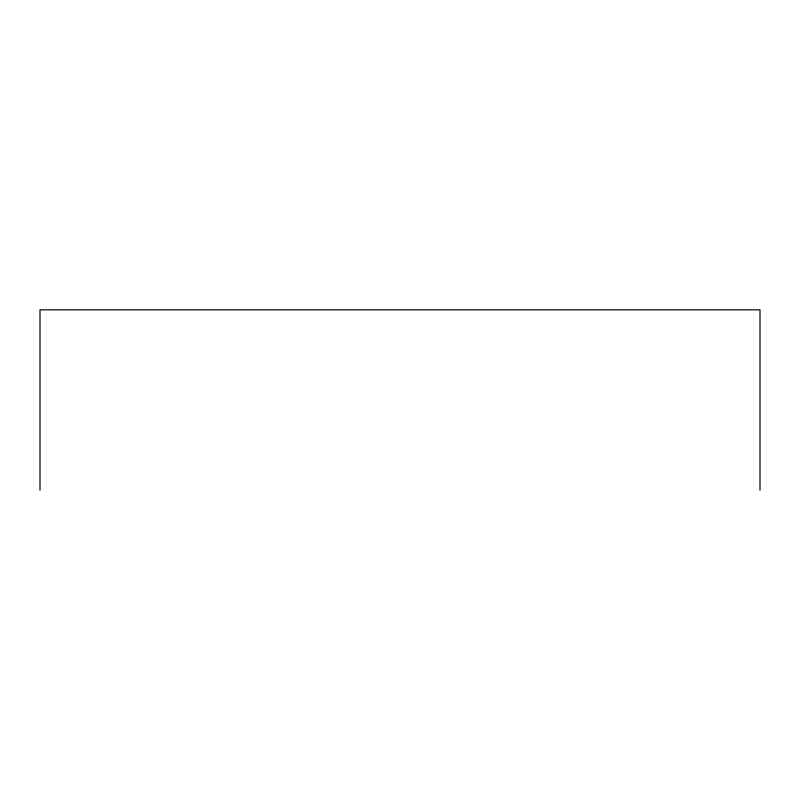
<?xml version="1.0" encoding="UTF-8"?>
<svg xmlns="http://www.w3.org/2000/svg" width="800" height="800" viewBox="0 0 800 800"><rect width="100%" height="100%" fill="white"/><g stroke="black" fill="none" stroke-linecap="round" stroke-linejoin="round"><path stroke-width="1.2" d="M760 490.15L760 309.85L40 309.85L40 490.15"/></g></svg>
